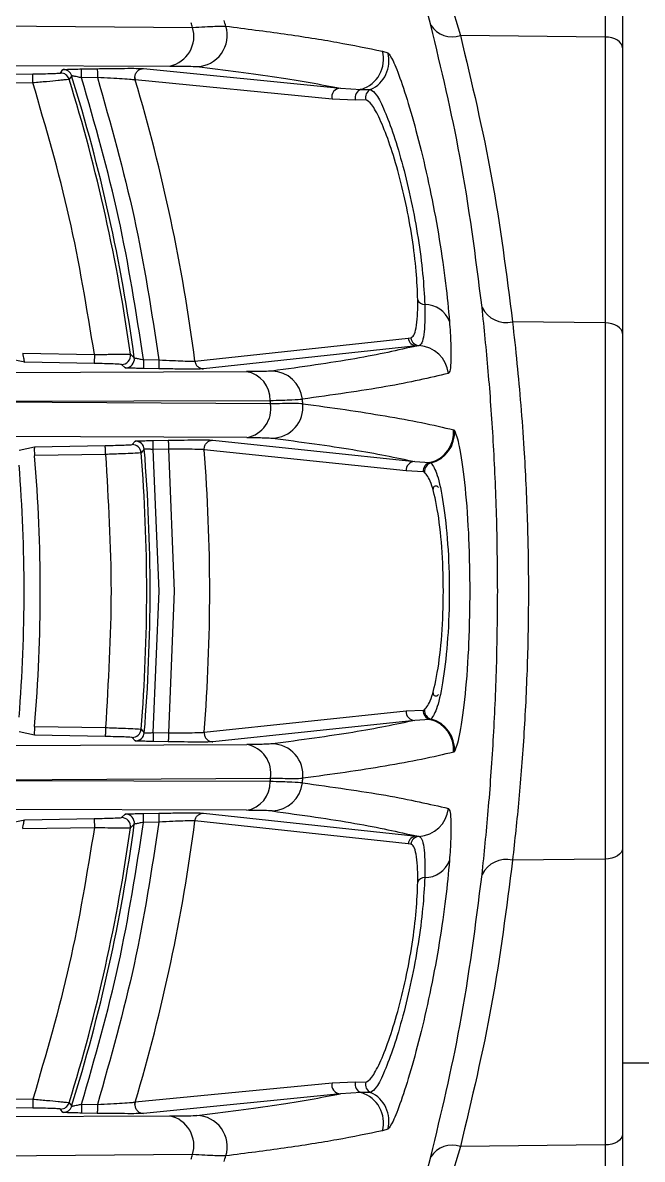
# Model space of a CAD drawing. Extents: x 8 to 113, y 1 to 87.
# Drawn here: x 109.666 to 110.706, y 35.864 to 37.773 of the extents above; entities that cross this region are included whole.
import ezdxf

# ---------------------------------------------------------------- set-up
doc = ezdxf.new("R2010")
doc.units = 0
doc.header["$MEASUREMENT"] = 0
doc.layers.add('OBJECT', color=7, linetype='CONTINUOUS')

msp = doc.modelspace()

# ---------------------------------------------------------------- linework, layer by layer
at = {"layer": 'OBJECT'}
for p, q in [((110.6727, 44.9982), (110.6727, 36.0256)), ((110.6432, 37.8687), (110.6432, 37.7485)), ((110.3508, 37.7684), (110.3337, 37.8343)), ((110.383, 37.8082), (110.4004, 37.7511)), ((109.299, 37.7696), (109.9507, 37.7647)), ((110.6432, 37.7485), (110.4004, 37.7511)), ((110.6432, 37.7485), (110.6432, 37.2685)), ((110.2694, 37.7248), (110.2786, 37.722)), ((109.2622, 37.7016), (109.9127, 37.6998)), ((109.5549, 37.6843), (109.6823, 37.6865)), ((109.7289, 37.6881), (109.7331, 37.6939)), ((109.7477, 37.6834), (109.7435, 37.6776)), ((109.7642, 37.695), (109.7907, 37.6954)), ((109.791, 37.6804), (109.7644, 37.68)), ((109.8538, 37.6806), (109.8544, 37.6764)), ((109.8544, 37.6764), (109.8538, 37.6806)), ((109.8684, 37.6956), (110.1991, 37.6628)), ((109.6826, 37.6715), (109.5585, 37.6694)), ((110.1849, 37.6441), (109.8544, 37.6764)), ((110.1991, 37.6628), (110.234, 37.6607)), ((110.234, 37.6607), (110.2496, 37.6604)), ((110.2239, 37.6427), (110.1849, 37.6441)), ((110.2413, 37.6431), (110.2239, 37.6427)), ((110.6432, 37.2685), (110.4879, 37.2702)), ((110.6432, 37.2685), (110.6432, 36.3679)), ((109.9546, 37.2043), (110.3126, 37.243)), ((110.3126, 37.243), (110.3171, 37.2434)), ((110.3271, 37.2299), (109.9691, 37.1912)), ((110.331, 37.2303), (110.3271, 37.2299)), ((109.669, 37.2023), (109.6417, 37.208)), ((109.6655, 37.2174), (109.7859, 37.2153)), ((109.7856, 37.2003), (109.669, 37.2023)), ((109.8464, 37.2158), (109.8529, 37.2099)), ((109.8685, 37.2068), (109.8942, 37.2064)), ((109.4262, 37.1841), (110.0414, 37.1866)), ((109.8378, 37.1929), (109.8312, 37.1987)), ((109.894, 37.1914), (109.8682, 37.1918)), ((109.4658, 37.1368), (110.081, 37.1382)), ((110.0816, 37.1326), (109.4659, 37.1361)), ((110.3904, 37.088), (110.3891, 37.0889)), ((110.0419, 37.076), (109.4263, 37.0784)), ((109.8492, 37.0641), (109.8545, 37.0699)), ((109.8845, 37.071), (109.91, 37.0714)), ((109.9847, 37.0716), (110.3237, 37.0356)), ((109.6596, 37.0548), (109.6854, 37.0605)), ((109.6854, 37.0605), (109.8042, 37.0626)), ((109.8045, 37.0476), (109.6854, 37.0455)), ((109.8697, 37.0562), (109.8644, 37.0503)), ((109.9102, 37.0564), (109.8847, 37.056)), ((109.8944, 36.8182), (109.8847, 37.056)), ((109.9102, 37.0564), (109.9199, 36.8182)), ((109.9701, 37.0566), (109.9701, 37.0554)), ((109.9701, 37.0554), (109.9701, 37.0566)), ((110.3091, 37.0198), (109.9701, 37.0554)), ((110.3237, 37.0356), (110.3492, 37.0338)), ((110.3492, 37.0338), (110.3511, 37.0332)), ((110.3379, 37.0183), (110.3091, 37.0198)), ((110.3399, 37.0179), (110.3379, 37.0183)), ((109.8847, 36.5805), (109.8944, 36.8182)), ((109.9199, 36.8182), (109.9102, 36.58)), ((109.9701, 36.581), (110.3091, 36.6167)), ((110.3091, 36.6167), (110.3379, 36.6181)), ((110.3379, 36.6181), (110.3399, 36.6186)), ((109.6854, 36.5909), (109.8045, 36.5889)), ((110.3237, 36.6008), (109.9847, 36.5649)), ((110.3492, 36.6027), (110.3237, 36.6008)), ((110.3511, 36.6032), (110.3492, 36.6027)), ((109.6854, 36.5759), (109.6596, 36.5816)), ((109.8042, 36.5739), (109.6854, 36.5759)), ((109.8545, 36.5665), (109.8492, 36.5723)), ((109.8644, 36.5861), (109.8697, 36.5803)), ((109.8847, 36.5805), (109.9102, 36.58)), ((109.9701, 36.5811), (109.9701, 36.5799)), ((109.9701, 36.5799), (109.9701, 36.581)), ((109.4263, 36.558), (110.0419, 36.5605)), ((109.91, 36.565), (109.8845, 36.5655)), ((110.3891, 36.5475), (110.3904, 36.5485)), ((110.081, 36.4982), (109.4658, 36.4996)), ((109.4659, 36.5004), (110.0816, 36.5039)), ((110.0414, 36.4499), (109.4262, 36.4523)), ((109.8312, 36.4377), (109.8378, 36.4436)), ((109.8682, 36.4446), (109.894, 36.4451)), ((109.9691, 36.4452), (110.3271, 36.4066)), ((109.6417, 36.4284), (109.669, 36.4341)), ((109.6655, 36.4191), (109.7859, 36.4212)), ((109.669, 36.4341), (109.7856, 36.4362)), ((109.8464, 36.4207), (109.8529, 36.4265)), ((109.8942, 36.4301), (109.8685, 36.4296)), ((110.3126, 36.3935), (109.9546, 36.4321)), ((110.3271, 36.4066), (110.331, 36.4061)), ((110.3171, 36.393), (110.3126, 36.3935)), ((110.6432, 36.3679), (110.4879, 36.3663)), ((110.6432, 36.3679), (110.6432, 35.8879)), ((110.6727, 36.0256), (110.8607, 36.0256)), ((110.6727, 36.0256), (110.6727, 35.8062)), ((109.8544, 35.9601), (110.1849, 35.9924)), ((110.1849, 35.9924), (110.2239, 35.9938)), ((110.2239, 35.9938), (110.2413, 35.9933)), ((109.5585, 35.9671), (109.6826, 35.9649)), ((109.8544, 35.9601), (109.8538, 35.9558)), ((109.8538, 35.9558), (109.8544, 35.9601)), ((110.1991, 35.9737), (109.8684, 35.9408)), ((110.234, 35.9758), (110.1991, 35.9737)), ((110.2496, 35.9761), (110.234, 35.9758)), ((109.6823, 35.9499), (109.5549, 35.9521)), ((109.7331, 35.9426), (109.7289, 35.9483)), ((109.7435, 35.9589), (109.7477, 35.9531)), ((109.7907, 35.941), (109.7642, 35.9415)), ((109.7644, 35.9565), (109.791, 35.956)), ((109.2622, 35.9348), (109.9127, 35.9366)), ((110.2786, 35.9145), (110.2694, 35.9116)), ((110.4004, 35.8854), (110.383, 35.8283)), ((110.6432, 35.8879), (110.4004, 35.8854)), ((110.6432, 35.8879), (110.6432, 35.7677)), ((109.9507, 35.8718), (109.299, 35.8669)), ((110.3337, 35.8022), (110.3508, 35.8681))]:
    msp.add_line(p, q, dxfattribs=at)
at = {"layer": 'OBJECT', "flags": 128}
for points in [[(110.6727, 37.7305), (110.6721, 37.734), (110.6705, 37.7373), (110.6677, 37.7404), (110.6641, 37.7432), (110.6596, 37.7454), (110.6545, 37.7471), (110.649, 37.7481), (110.6432, 37.7485)], [(109.6826, 37.6715), (109.6825, 37.6744), (109.6825, 37.6772), (109.6824, 37.6798), (109.6824, 37.6821), (109.6823, 37.6839), (109.6823, 37.6853), (109.6823, 37.6862), (109.6823, 37.6865)], [(109.7644, 37.68), (109.7644, 37.6829), (109.7643, 37.6856), (109.7643, 37.6882), (109.7643, 37.6905), (109.7642, 37.6923), (109.7642, 37.6937), (109.7642, 37.6946), (109.7642, 37.695)], [(109.7907, 37.6954), (109.7907, 37.6951), (109.7907, 37.6942), (109.7907, 37.6928), (109.7908, 37.6909), (109.7908, 37.6887), (109.7909, 37.6861), (109.7909, 37.6833), (109.791, 37.6804)], [(110.6727, 37.2505), (110.6721, 37.254), (110.6705, 37.2574), (110.6677, 37.2604), (110.6641, 37.2632), (110.6596, 37.2654), (110.6545, 37.2671), (110.649, 37.2681), (110.6432, 37.2685)], [(109.7859, 37.2153), (109.7858, 37.2124), (109.7858, 37.2096), (109.7857, 37.207), (109.7857, 37.2048), (109.7856, 37.2029), (109.7856, 37.2015), (109.7856, 37.2006), (109.7856, 37.2003)], [(109.8685, 37.2068), (109.8684, 37.2039), (109.8684, 37.2012), (109.8683, 37.1986), (109.8683, 37.1963), (109.8682, 37.1945), (109.8682, 37.1931), (109.8682, 37.1922), (109.8682, 37.1918)], [(109.8942, 37.2064), (109.8942, 37.2035), (109.8941, 37.2007), (109.8941, 37.1981), (109.894, 37.1959), (109.894, 37.194), (109.894, 37.1926), (109.894, 37.1917), (109.894, 37.1914)], [(109.8847, 37.056), (109.8847, 37.0589), (109.8846, 37.0617), (109.8846, 37.0642), (109.8845, 37.0665), (109.8845, 37.0684), (109.8845, 37.0698), (109.8845, 37.0706), (109.8845, 37.071)], [(109.91, 37.0714), (109.91, 37.0711), (109.91, 37.0702), (109.91, 37.0688), (109.9101, 37.0669), (109.9101, 37.0647), (109.9101, 37.0621), (109.9102, 37.0593), (109.9102, 37.0564)], [(109.8045, 37.0476), (109.8044, 37.0505), (109.8044, 37.0533), (109.8043, 37.0558), (109.8043, 37.0581), (109.8042, 37.06), (109.8042, 37.0614), (109.8042, 37.0623), (109.8042, 37.0626)], [(109.8045, 36.5889), (109.8044, 36.586), (109.8044, 36.5832), (109.8043, 36.5806), (109.8043, 36.5783), (109.8042, 36.5765), (109.8042, 36.5751), (109.8042, 36.5742), (109.8042, 36.5739)], [(109.8847, 36.5805), (109.8847, 36.5776), (109.8846, 36.5748), (109.8846, 36.5722), (109.8845, 36.57), (109.8845, 36.5681), (109.8845, 36.5667), (109.8845, 36.5658), (109.8845, 36.5655)], [(109.9102, 36.58), (109.9102, 36.5771), (109.9101, 36.5743), (109.9101, 36.5718), (109.9101, 36.5695), (109.91, 36.5676), (109.91, 36.5662), (109.91, 36.5654), (109.91, 36.565)], [(109.8685, 36.4296), (109.8684, 36.4325), (109.8684, 36.4353), (109.8683, 36.4379), (109.8683, 36.4401), (109.8682, 36.442), (109.8682, 36.4434), (109.8682, 36.4443), (109.8682, 36.4446)], [(109.894, 36.4451), (109.894, 36.4447), (109.894, 36.4438), (109.894, 36.4424), (109.894, 36.4406), (109.8941, 36.4383), (109.8941, 36.4357), (109.8942, 36.4329), (109.8942, 36.4301)], [(109.7856, 36.4362), (109.7856, 36.4358), (109.7856, 36.435), (109.7856, 36.4336), (109.7857, 36.4317), (109.7857, 36.4294), (109.7858, 36.4269), (109.7858, 36.4241), (109.7859, 36.4212)], [(110.6727, 36.3859), (110.6721, 36.3824), (110.6705, 36.3791), (110.6677, 36.376), (110.6641, 36.3733), (110.6596, 36.3711), (110.6545, 36.3694), (110.649, 36.3683), (110.6432, 36.3679)], [(109.6826, 35.9649), (109.6825, 35.962), (109.6825, 35.9592), (109.6824, 35.9567), (109.6824, 35.9544), (109.6823, 35.9525), (109.6823, 35.9511), (109.6823, 35.9502), (109.6823, 35.9499)], [(109.7644, 35.9565), (109.7644, 35.9536), (109.7643, 35.9508), (109.7643, 35.9482), (109.7643, 35.946), (109.7642, 35.9441), (109.7642, 35.9427), (109.7642, 35.9418), (109.7642, 35.9415)], [(109.791, 35.956), (109.7909, 35.9531), (109.7909, 35.9503), (109.7908, 35.9478), (109.7908, 35.9455), (109.7907, 35.9436), (109.7907, 35.9422), (109.7907, 35.9414), (109.7907, 35.941)], [(110.6727, 35.9059), (110.6721, 35.9024), (110.6705, 35.8991), (110.6677, 35.896), (110.6641, 35.8933), (110.6596, 35.8911), (110.6545, 35.8894), (110.649, 35.8883), (110.6432, 35.8879)]]:
    msp.add_lwpolyline(points, dxfattribs=at)
at = {"layer": 'OBJECT'}
for centre, radius, start, end in [((106.9727, 36.8182), 3.1787, 17.364, 17.5454), ((109.9017, 37.7498), 0.0512, 282.3926, 16.906), ((106.9727, 36.8182), 3.1248, 17.6308, 17.7829), ((109.9564, 37.7513), 0.0525, 271.4585, 17.2007), ((110.3869, 37.792), 0.0431, 213.2466, 288.3213), ((110.2187, 37.711), 0.0526, 286.9459, 15.2622), ((110.2278, 37.7083), 0.0526, 294.4662, 15.1018), ((109.7292, 37.6731), 0.015, 17.2459, 90.9849), ((109.7334, 37.6789), 0.015, 17.3288, 90.9869), ((106.9727, 36.8182), 2.901, 7.876, 17.2309), ((106.9727, 36.8182), 2.9067, 7.7442, 17.3155), ((106.9727, 36.8182), 3.0068, 7.3777, 16.5831), ((106.9727, 36.8182), 3.0068, 7.3777, 16.5831), ((109.8549, 37.6749), 0.00156, 105.815, 107.2547), ((110.1995, 37.6478), 0.015, 91.564, 194.2876), ((110.2385, 37.6464), 0.015, 107.3187, 194.1902), ((110.2559, 37.6468), 0.015, 114.9097, 194.0521), ((110.341, 37.3126), 0.0134, 204.0691, 267.8153), ((110.3414, 37.2559), 0.0433, 20.2316, 91.156), ((110.4778, 37.3147), 0.0457, 206.2361, 282.7695), ((110.3274, 37.2448), 0.0149, 186.9997, 268.6159), ((110.3319, 37.2452), 0.0149, 186.9843, 266.5632), ((110.3281, 37.1779), 0.0525, 6.1133, 86.8308), ((109.8315, 37.2137), 0.015, 269.0261, 7.8494), ((109.838, 37.2079), 0.015, 269.0244, 7.7188), ((110.0339, 37.14), 0.0471, 357.8401, 80.9467), ((110.0829, 37.1352), 0.0524, 5.6743, 88.6973), ((110.033, 37.1244), 0.0492, 280.3883, 9.5391), ((106.9727, 36.8182), 3.1248, 5.7738, 5.8783), ((110.0836, 37.1274), 0.0525, 271.3645, 5.6754), ((106.9727, 36.8182), 3.1787, 5.6762, 5.8165), ((110.3367, 37.0848), 0.0525, 283.7623, 4.4774), ((110.3379, 37.0842), 0.0527, 284.5221, 4.0616), ((109.8547, 37.0549), 0.015, 4.7136, 90.9819), ((109.8495, 37.0491), 0.015, 4.6087, 90.9816), ((106.9727, 36.8182), 2.901, 355.4106, 4.5894), ((106.9727, 36.8182), 2.9067, 355.3046, 4.6954), ((106.9727, 36.8182), 3.0068, 355.4759, 4.5241), ((109.97, 37.0573), 0.0019, 274.1382, 275.3178), ((106.9727, 36.8182), 3.0068, 355.4759, 4.5241), ((106.9727, 36.8182), 2.6951, 355.497, 4.503), ((106.9727, 36.8182), 2.7223, 355.2106, 4.7894), ((110.3241, 37.0207), 0.015, 91.4548, 183.526), ((110.3529, 37.0193), 0.015, 104.0851, 183.5487), ((110.355, 37.0186), 0.0151, 105.1707, 182.8192), ((110.3594, 36.9894), 0.005, 32.5681, 180), ((110.3594, 36.6471), 0.005, 180, 327.4319), ((110.3241, 36.6158), 0.015, 176.474, 268.5452), ((110.3529, 36.6172), 0.015, 176.4513, 255.9149), ((110.355, 36.6178), 0.0151, 177.1808, 254.8293), ((110.3367, 36.5516), 0.0525, 355.5221, 76.2382), ((110.3379, 36.5522), 0.0527, 355.9384, 75.4779), ((109.8495, 36.5873), 0.015, 269.0184, 355.3913), ((109.8547, 36.5815), 0.015, 269.0181, 355.2864), ((109.97, 36.5792), 0.0019, 84.6822, 85.8618), ((110.033, 36.512), 0.0492, 350.4609, 79.6117), ((110.0836, 36.509), 0.0525, 354.3248, 88.6355), ((110.0339, 36.4964), 0.0471, 279.0525, 2.1603), ((106.9727, 36.8182), 3.1248, 354.1217, 354.2262), ((110.0829, 36.5013), 0.0524, 271.303, 354.3254), ((106.9727, 36.8182), 3.1787, 354.1835, 354.3238), ((109.8315, 36.4227), 0.015, 352.1502, 90.9742), ((109.838, 36.4286), 0.015, 352.2812, 90.9756), ((110.3281, 36.4586), 0.0525, 273.1692, 353.8867), ((106.9727, 36.8182), 2.901, 342.7691, 352.124), ((106.9727, 36.8182), 2.9067, 342.6845, 352.2558), ((106.9727, 36.8182), 3.0068, 343.4169, 352.6223), ((106.9727, 36.8182), 3.0068, 343.4169, 352.6223), ((110.3274, 36.3917), 0.0149, 91.3828, 173.0016), ((110.3319, 36.3912), 0.0149, 93.4368, 173.0157), ((110.3414, 36.3805), 0.0433, 268.844, 339.7684), ((110.4778, 36.3218), 0.0457, 77.2302, 153.7642), ((110.341, 36.3239), 0.0134, 92.1835, 155.932), ((110.1995, 35.9887), 0.015, 165.712, 268.4381), ((110.2385, 35.9901), 0.015, 165.8125, 252.6778), ((110.2559, 35.9897), 0.015, 165.948, 245.0902), ((109.8543, 35.9597), 0.000362, 70.365, 76.5653), ((110.2187, 35.9255), 0.0526, 344.7375, 73.0548), ((110.2278, 35.9282), 0.0526, 344.8986, 65.5337), ((109.7292, 35.9633), 0.015, 269.016, 342.7532), ((109.7334, 35.9576), 0.015, 269.014, 342.6703), ((109.9017, 35.8867), 0.0512, 343.0942, 77.6072), ((109.9564, 35.8851), 0.0525, 342.7994, 88.5416), ((110.3869, 35.8445), 0.0431, 71.6796, 146.753), ((106.9727, 36.8182), 3.1248, 342.2171, 342.3692), ((106.9727, 36.8182), 3.1787, 342.4546, 342.636)]:
    msp.add_arc(centre, radius, start, end, dxfattribs=at)
for points, knots in [([(109.9507, 37.7647), (109.9648, 37.7654), (109.9925, 37.7669), (110.0019, 37.7669), (110.0066, 37.7669)], [0, 0, 0, 0, 0.509049, 1, 1, 1, 1]), ([(110.0066, 37.7669), (110.0402, 37.7625), (110.1093, 37.7536), (110.1977, 37.7396), (110.2451, 37.7298), (110.2694, 37.7248)], [0, 0, 0, 0, 0.315, 0.648332, 1, 1, 1, 1]), ([(110.4368, 37.2945), (110.426, 37.3793), (110.4058, 37.5382), (110.3683, 37.6952), (110.3508, 37.7684)], [0, 0, 0, 0, 0.533731, 1, 1, 1, 1]), ([(110.4004, 37.7511), (110.4194, 37.6716), (110.4573, 37.5122), (110.4777, 37.351), (110.4879, 37.2702)], [0, 0, 0, 0, 0.498789, 1, 1, 1, 1]), ([(110.2786, 37.722), (110.2812, 37.719), (110.2862, 37.713), (110.3004, 37.6768), (110.317, 37.6248), (110.3346, 37.5591), (110.3514, 37.485), (110.3655, 37.408), (110.3764, 37.3328), (110.3801, 37.2915), (110.382, 37.2709)], [0, 0, 0, 0, 0.125399, 0.250033, 0.374937, 0.500007, 0.625107, 0.75017, 0.875155, 1, 1, 1, 1]), ([(109.9127, 37.6998), (109.9239, 37.6997), (109.9462, 37.6996), (109.9539, 37.6991), (109.9577, 37.6988)], [0, 0, 0, 0, 0.501563, 1, 1, 1, 1]), ([(109.9577, 37.6988), (110.0049, 37.693), (110.0995, 37.6812), (110.1658, 37.6689), (110.1991, 37.6628)], [0, 0, 0, 0, 0.498752, 1, 1, 1, 1]), ([(109.6823, 37.6865), (109.6882, 37.6867), (109.7001, 37.6869), (109.7155, 37.6873), (109.7244, 37.6877), (109.7283, 37.688), (109.7287, 37.6881), (109.7289, 37.6881)], [0, 0, 0, 0, 0.249796, 0.499322, 0.748639, 0.874246, 1, 1, 1, 1]), ([(109.7435, 37.6776), (109.7426, 37.6774), (109.7411, 37.6771), (109.7333, 37.6763), (109.723, 37.6752), (109.706, 37.6736), (109.6904, 37.6722), (109.6826, 37.6715)], [0, 0, 0, 0, 0.243736, 0.370645, 0.50077, 0.750266, 1, 1, 1, 1]), ([(109.7331, 37.6939), (109.7332, 37.6939), (109.7335, 37.694), (109.7361, 37.6942), (109.742, 37.6944), (109.7523, 37.6947), (109.7602, 37.6949), (109.7642, 37.695)], [0, 0, 0, 0, 0.12539, 0.250871, 0.500279, 0.749234, 1, 1, 1, 1]), ([(109.7644, 37.68), (109.7621, 37.6805), (109.758, 37.6814), (109.7534, 37.6824), (109.7507, 37.6829), (109.749, 37.6832), (109.7479, 37.6834), (109.7478, 37.6834), (109.7477, 37.6834)], [0, 0, 0, 0, 0.289508, 0.499704, 0.634355, 0.761754, 0.883155, 1, 1, 1, 1]), ([(109.8685, 37.2068), (109.856, 37.2868), (109.8312, 37.4466), (109.7867, 37.6022), (109.7644, 37.68)], [0, 0, 0, 0, 0.5, 1, 1, 1, 1]), ([(109.7907, 37.6954), (109.8, 37.6956), (109.8186, 37.6959), (109.843, 37.696), (109.8617, 37.696), (109.8662, 37.6957), (109.8684, 37.6956)], [0, 0, 0, 0, 0.250139, 0.500157, 0.750082, 1, 1, 1, 1]), ([(109.8544, 37.6764), (109.8527, 37.6766), (109.849, 37.6771), (109.8337, 37.6781), (109.8135, 37.6793), (109.7985, 37.68), (109.791, 37.6804)], [0, 0, 0, 0, 0.239397, 0.499824, 0.74984, 1, 1, 1, 1]), ([(109.791, 37.6804), (109.8131, 37.6025), (109.8573, 37.4466), (109.8819, 37.2865), (109.8942, 37.2064)], [0, 0, 0, 0, 0.5000003, 1, 1, 1, 1]), ([(109.8538, 37.6806), (109.854, 37.6826), (109.8543, 37.6856), (109.8563, 37.6891), (109.8589, 37.6922), (109.8629, 37.6949), (109.8667, 37.6954), (109.8684, 37.6956)], [0, 0, 0, 0, 0.251212, 0.383347, 0.515965, 0.770808, 1, 1, 1, 1]), ([(109.7859, 37.2153), (109.7733, 37.2924), (109.7483, 37.4466), (109.7045, 37.5966), (109.6826, 37.6715)], [0, 0, 0, 0, 0.5, 1, 1, 1, 1]), ([(110.2496, 37.6604), (110.2527, 37.6584), (110.2589, 37.6545), (110.2729, 37.6264), (110.2884, 37.5853), (110.3041, 37.5328), (110.3184, 37.473), (110.3299, 37.4105), (110.3379, 37.3493), (110.3397, 37.3159), (110.3405, 37.2992)], [0, 0, 0, 0, 0.125945, 0.251061, 0.375911, 0.500546, 0.625123, 0.749825, 0.874778, 1, 1, 1, 1]), ([(110.3288, 37.3071), (110.3282, 37.3227), (110.3271, 37.3537), (110.3199, 37.411), (110.3092, 37.4695), (110.2955, 37.5255), (110.2802, 37.5744), (110.265, 37.6125), (110.251, 37.6382), (110.2446, 37.6415), (110.2413, 37.6431)], [0, 0, 0, 0, 0.1248514, 0.2496703, 0.374509, 0.4994319, 0.6244738, 0.749587, 0.8746189, 1, 1, 1, 1]), ([(110.3171, 37.2434), (110.3188, 37.2443), (110.3224, 37.2462), (110.3262, 37.2593), (110.3287, 37.279), (110.3288, 37.2977), (110.3288, 37.3071)], [0, 0, 0, 0, 0.249686, 0.500038, 0.748854, 1, 1, 1, 1]), ([(110.3405, 37.2992), (110.3407, 37.2891), (110.341, 37.2689), (110.3391, 37.2476), (110.3359, 37.2334), (110.3326, 37.2313), (110.331, 37.2303)], [0, 0, 0, 0, 0.2510338, 0.4998421, 0.7502371, 1, 1, 1, 1]), ([(110.463, 36.8182), (110.4627, 36.8609), (110.4619, 36.9463), (110.4561, 37.0707), (110.4476, 37.1892), (110.4404, 37.2594), (110.4368, 37.2945)], [0, 0, 0, 0, 0.249549, 0.499968, 0.749833, 1, 1, 1, 1]), ([(110.382, 37.2709), (110.3829, 37.2581), (110.3845, 37.2327), (110.3847, 37.2057), (110.3834, 37.1876), (110.3813, 37.1848), (110.3803, 37.1835)], [0, 0, 0, 0, 0.251427, 0.50031, 0.75055, 1, 1, 1, 1]), ([(110.4879, 37.2702), (110.4905, 37.2471), (110.4954, 37.2026), (110.5019, 37.1307), (110.5083, 37.0436), (110.5132, 36.9391), (110.5152, 36.8187), (110.5133, 36.6982), (110.5077, 36.5801), (110.4989, 36.4667), (110.4916, 36.3997), (110.4879, 36.3663)], [0, 0, 0, 0, 0.0871593, 0.1683777, 0.2498715, 0.3771973, 0.4995656, 0.6219989, 0.7493523, 0.8747814, 1, 1, 1, 1]), ([(110.6727, 37.2505), (110.6727, 37.22), (110.6727, 37.1579), (110.6727, 37.0518), (110.6727, 36.9375), (110.6727, 36.8182), (110.6727, 36.6989), (110.6727, 36.5846), (110.6727, 36.4786), (110.6727, 36.4164), (110.6727, 36.3859)], [0, 0, 0, 0, 0.119315, 0.243373, 0.370808, 0.5, 0.629192, 0.756627, 0.880685, 1, 1, 1, 1]), ([(110.3271, 37.2299), (110.2955, 37.2226), (110.2323, 37.2082), (110.1335, 37.1944), (110.0841, 37.1876)], [0, 0, 0, 0, 0.499931, 1, 1, 1, 1]), ([(109.6655, 37.2174), (109.6658, 37.2156), (109.6663, 37.2122), (109.6672, 37.2077), (109.6681, 37.2042), (109.6687, 37.2026), (109.6689, 37.2024), (109.669, 37.2023)], [0, 0, 0, 0, 0.220974, 0.44192, 0.663505, 0.883737, 1, 1, 1, 1]), ([(109.8312, 37.1987), (109.8304, 37.1988), (109.8288, 37.199), (109.8182, 37.1995), (109.8032, 37.1999), (109.7915, 37.2002), (109.7856, 37.2003)], [0, 0, 0, 0, 0.2499379, 0.4997093, 0.7494116, 1, 1, 1, 1]), ([(109.7859, 37.2153), (109.7909, 37.2154), (109.7987, 37.2155), (109.8135, 37.2158), (109.8261, 37.2159), (109.8363, 37.216), (109.844, 37.216), (109.8454, 37.2158), (109.8464, 37.2158)], [0, 0, 0, 0, 0.160614, 0.251042, 0.500138, 0.632039, 0.759464, 1, 1, 1, 1]), ([(109.8529, 37.2099), (109.8532, 37.2098), (109.8536, 37.2096), (109.8556, 37.2092), (109.8579, 37.2087), (109.8609, 37.2081), (109.8646, 37.2075), (109.8671, 37.2071), (109.8685, 37.2068)], [0, 0, 0, 0, 0.237397, 0.365483, 0.49985, 0.685089, 0.826417, 1, 1, 1, 1]), ([(109.8942, 37.2064), (109.9023, 37.206), (109.9169, 37.2053), (109.9358, 37.2045), (109.9497, 37.2041), (109.953, 37.2043), (109.9546, 37.2043)], [0, 0, 0, 0, 0.275543, 0.500053, 0.755367, 1, 1, 1, 1]), ([(109.9546, 37.2043), (109.955, 37.2026), (109.9558, 37.1992), (109.9592, 37.1948), (109.9639, 37.1919), (109.9674, 37.1914), (109.9691, 37.1912)], [0, 0, 0, 0, 0.241912, 0.499998, 0.758083, 1, 1, 1, 1]), ([(109.8682, 37.1918), (109.8643, 37.1919), (109.8565, 37.1921), (109.8465, 37.1924), (109.8394, 37.1927), (109.8383, 37.1928), (109.8378, 37.1929)], [0, 0, 0, 0, 0.250074, 0.499948, 0.749383, 1, 1, 1, 1]), ([(109.9691, 37.1912), (109.967, 37.1911), (109.9629, 37.1909), (109.9451, 37.1908), (109.9214, 37.191), (109.9031, 37.1913), (109.894, 37.1914)], [0, 0, 0, 0, 0.249736, 0.499486, 0.74926, 1, 1, 1, 1]), ([(110.0841, 37.1876), (110.0806, 37.1873), (110.0735, 37.1868), (110.052, 37.1866), (110.0414, 37.1866)], [0, 0, 0, 0, 0.50155, 1, 1, 1, 1]), ([(110.3803, 37.1835), (110.3483, 37.176), (110.2847, 37.1613), (110.1847, 37.1473), (110.135, 37.1404)], [0, 0, 0, 0, 0.50338, 1, 1, 1, 1]), ([(110.081, 37.1382), (110.0946, 37.1386), (110.1217, 37.1393), (110.1306, 37.14), (110.135, 37.1404)], [0, 0, 0, 0, 0.503406, 1, 1, 1, 1]), ([(110.1358, 37.1326), (110.1315, 37.1328), (110.1225, 37.1331), (110.0954, 37.1328), (110.0816, 37.1326)], [0, 0, 0, 0, 0.488529, 1, 1, 1, 1]), ([(110.1358, 37.1326), (110.1601, 37.1294), (110.21, 37.1226), (110.2763, 37.1121), (110.3382, 37.1008), (110.3719, 37.093), (110.3891, 37.0889)], [0, 0, 0, 0, 0.22962, 0.472827, 0.72962, 1, 1, 1, 1]), ([(110.3904, 37.088), (110.3931, 37.0813), (110.3983, 37.0681), (110.4075, 37.0042), (110.4147, 36.9182), (110.4157, 36.8515), (110.4162, 36.8182)], [0, 0, 0, 0, 0.250566, 0.500351, 0.750175, 1, 1, 1, 1]), ([(109.8545, 37.0699), (109.855, 37.07), (109.856, 37.0702), (109.8629, 37.0705), (109.8728, 37.0707), (109.8806, 37.0709), (109.8845, 37.071)], [0, 0, 0, 0, 0.250031, 0.499862, 0.749221, 1, 1, 1, 1]), ([(109.91, 37.0714), (109.9191, 37.0716), (109.9373, 37.0718), (109.9609, 37.072), (109.9785, 37.0719), (109.9826, 37.0717), (109.9847, 37.0716)], [0, 0, 0, 0, 0.250088, 0.50011, 0.750076, 1, 1, 1, 1]), ([(109.9701, 37.0566), (109.9703, 37.0585), (109.9706, 37.0614), (109.9724, 37.0648), (109.9743, 37.0672), (109.9767, 37.0691), (109.98, 37.071), (109.9829, 37.0713), (109.9847, 37.0716)], [0, 0, 0, 0, 0.242736, 0.372413, 0.504175, 0.635328, 0.76326, 1, 1, 1, 1]), ([(110.0419, 37.076), (110.0527, 37.0759), (110.0741, 37.0757), (110.0813, 37.0752), (110.0849, 37.075)], [0, 0, 0, 0, 0.501586, 1, 1, 1, 1]), ([(110.0849, 37.075), (110.1324, 37.0686), (110.2277, 37.0558), (110.2917, 37.0424), (110.3237, 37.0356)], [0, 0, 0, 0, 0.499771, 1, 1, 1, 1]), ([(109.6854, 37.0605), (109.6853, 37.0603), (109.6851, 37.0599), (109.6849, 37.0573), (109.6849, 37.0534), (109.6851, 37.0493), (109.6854, 37.0466), (109.6854, 37.0455)], [0, 0, 0, 0, 0.216895, 0.433829, 0.649927, 0.865548, 1, 1, 1, 1]), ([(109.8042, 37.0626), (109.81, 37.0627), (109.8217, 37.0629), (109.8365, 37.0634), (109.8469, 37.0638), (109.8484, 37.064), (109.8492, 37.0641)], [0, 0, 0, 0, 0.2499959, 0.4997866, 0.7494643, 1, 1, 1, 1]), ([(109.8644, 37.0503), (109.8634, 37.0502), (109.8614, 37.0499), (109.8479, 37.0492), (109.832, 37.0486), (109.8172, 37.048), (109.8088, 37.0477), (109.8045, 37.0476)], [0, 0, 0, 0, 0.247954, 0.49951, 0.729887, 0.860093, 1, 1, 1, 1]), ([(109.8847, 37.056), (109.8836, 37.056), (109.8815, 37.0561), (109.8778, 37.0562), (109.8738, 37.0563), (109.8704, 37.0563), (109.8699, 37.0562), (109.8697, 37.0562)], [0, 0, 0, 0, 0.142663, 0.273849, 0.500994, 0.753137, 1, 1, 1, 1]), ([(109.9701, 37.0554), (109.9686, 37.0555), (109.9654, 37.0558), (109.9513, 37.0562), (109.9321, 37.0564), (109.9175, 37.0564), (109.9102, 37.0564)], [0, 0, 0, 0, 0.2373226, 0.5000715, 0.7500051, 1, 1, 1, 1]), ([(110.3511, 37.0332), (110.3546, 37.0283), (110.3616, 37.0184), (110.3721, 36.968), (110.3798, 36.899), (110.3826, 36.8182), (110.3798, 36.7373), (110.3721, 36.6684), (110.3616, 36.618), (110.3546, 36.6082), (110.3511, 36.6032)], [0, 0, 0, 0, 0.125649, 0.250726, 0.375502, 0.500091, 0.624668, 0.749422, 0.874515, 1, 1, 1, 1]), ([(110.3719, 36.8182), (110.3714, 36.8434), (110.3703, 36.8938), (110.3621, 36.958), (110.3512, 37.0046), (110.3437, 37.0134), (110.3399, 37.0179)], [0, 0, 0, 0, 0.249291, 0.498953, 0.749084, 1, 1, 1, 1]), ([(110.3399, 36.6186), (110.3437, 36.623), (110.3512, 36.6319), (110.3621, 36.6784), (110.3703, 36.7426), (110.3714, 36.793), (110.3719, 36.8182)], [0, 0, 0, 0, 0.250681, 0.500935, 0.750645, 1, 1, 1, 1]), ([(110.4162, 36.8182), (110.4157, 36.7849), (110.4147, 36.7182), (110.4075, 36.6322), (110.3983, 36.5683), (110.3931, 36.5551), (110.3904, 36.5485)], [0, 0, 0, 0, 0.24993, 0.499886, 0.749919, 1, 1, 1, 1]), ([(110.4368, 36.3419), (110.4404, 36.3771), (110.4476, 36.4474), (110.4561, 36.5658), (110.4619, 36.6902), (110.4626, 36.7755), (110.463, 36.8182)], [0, 0, 0, 0, 0.250229, 0.500882, 0.749824, 1, 1, 1, 1]), ([(109.6854, 36.5909), (109.6853, 36.5893), (109.6851, 36.5859), (109.6849, 36.5814), (109.6849, 36.578), (109.6851, 36.5762), (109.6854, 36.576), (109.6854, 36.5759)], [0, 0, 0, 0, 0.216298, 0.432613, 0.648378, 0.864059, 1, 1, 1, 1]), ([(110.3237, 36.6008), (110.2917, 36.5941), (110.2277, 36.5807), (110.1324, 36.5679), (110.0849, 36.5615)], [0, 0, 0, 0, 0.500229, 1, 1, 1, 1]), ([(109.8492, 36.5723), (109.8485, 36.5724), (109.8469, 36.5726), (109.8365, 36.5731), (109.8217, 36.5735), (109.81, 36.5737), (109.8042, 36.5739)], [0, 0, 0, 0, 0.249982, 0.499767, 0.74945, 1, 1, 1, 1]), ([(109.8045, 36.5889), (109.8088, 36.5887), (109.8172, 36.5884), (109.832, 36.5879), (109.8479, 36.5872), (109.8614, 36.5865), (109.8634, 36.5862), (109.8644, 36.5861)], [0, 0, 0, 0, 0.140047, 0.270377, 0.50094, 0.75227, 1, 1, 1, 1]), ([(109.8697, 36.5803), (109.8699, 36.5802), (109.8704, 36.5801), (109.8738, 36.5801), (109.8778, 36.5802), (109.8815, 36.5803), (109.8836, 36.5804), (109.8847, 36.5805)], [0, 0, 0, 0, 0.247052, 0.499455, 0.726368, 0.857452, 1, 1, 1, 1]), ([(109.9102, 36.58), (109.9175, 36.58), (109.9321, 36.58), (109.9513, 36.5803), (109.9654, 36.5806), (109.9686, 36.5809), (109.9701, 36.5811)], [0, 0, 0, 0, 0.2504931, 0.5000217, 0.7627112, 1, 1, 1, 1]), ([(109.9701, 36.5799), (109.9703, 36.578), (109.9706, 36.5751), (109.9725, 36.5716), (109.9743, 36.5692), (109.9767, 36.5673), (109.9801, 36.5655), (109.9829, 36.5651), (109.9847, 36.5649)], [0, 0, 0, 0, 0.24273, 0.372399, 0.504166, 0.63532, 0.763244, 1, 1, 1, 1]), ([(109.8845, 36.5655), (109.8806, 36.5656), (109.8728, 36.5657), (109.8629, 36.566), (109.856, 36.5663), (109.855, 36.5664), (109.8545, 36.5665)], [0, 0, 0, 0, 0.250044, 0.499888, 0.749256, 1, 1, 1, 1]), ([(109.9847, 36.5649), (109.9826, 36.5648), (109.9785, 36.5645), (109.9609, 36.5645), (109.9373, 36.5646), (109.9191, 36.5649), (109.91, 36.565)], [0, 0, 0, 0, 0.249768, 0.499524, 0.749281, 1, 1, 1, 1]), ([(110.0849, 36.5615), (110.0813, 36.5612), (110.0741, 36.5607), (110.0526, 36.5605), (110.0419, 36.5605)], [0, 0, 0, 0, 0.50157, 1, 1, 1, 1]), ([(110.3891, 36.5475), (110.3719, 36.5435), (110.3382, 36.5356), (110.2763, 36.5243), (110.21, 36.5138), (110.1601, 36.5071), (110.1358, 36.5038)], [0, 0, 0, 0, 0.27038, 0.527173, 0.77038, 1, 1, 1, 1]), ([(110.135, 36.4961), (110.1306, 36.4964), (110.1217, 36.4971), (110.0946, 36.4978), (110.081, 36.4982)], [0, 0, 0, 0, 0.496594, 1, 1, 1, 1]), ([(110.0816, 36.5039), (110.0954, 36.5037), (110.1225, 36.5033), (110.1315, 36.5037), (110.1358, 36.5038)], [0, 0, 0, 0, 0.511471, 1, 1, 1, 1]), ([(110.135, 36.4961), (110.1847, 36.4891), (110.2847, 36.4752), (110.3483, 36.4604), (110.3803, 36.453)], [0, 0, 0, 0, 0.49662, 1, 1, 1, 1]), ([(109.7856, 36.4362), (109.7915, 36.4363), (109.8032, 36.4365), (109.8182, 36.437), (109.8288, 36.4374), (109.8304, 36.4376), (109.8312, 36.4377)], [0, 0, 0, 0, 0.2500745, 0.4999559, 0.7493881, 1, 1, 1, 1]), ([(109.8378, 36.4436), (109.8383, 36.4436), (109.8394, 36.4438), (109.8465, 36.4441), (109.8564, 36.4444), (109.8643, 36.4445), (109.8682, 36.4446)], [0, 0, 0, 0, 0.249985, 0.4998, 0.749159, 1, 1, 1, 1]), ([(109.894, 36.4451), (109.9031, 36.4452), (109.9213, 36.4455), (109.9451, 36.4456), (109.9629, 36.4456), (109.967, 36.4453), (109.9691, 36.4452)], [0, 0, 0, 0, 0.250112, 0.500126, 0.75008, 1, 1, 1, 1]), ([(109.9546, 36.4321), (109.955, 36.4338), (109.9558, 36.4373), (109.9592, 36.4416), (109.9638, 36.4446), (109.9674, 36.445), (109.9691, 36.4452)], [0, 0, 0, 0, 0.241915, 0.500004, 0.758081, 1, 1, 1, 1]), ([(110.0841, 36.4489), (110.0806, 36.4491), (110.0735, 36.4497), (110.0521, 36.4498), (110.0414, 36.4499)], [0, 0, 0, 0, 0.498431, 1, 1, 1, 1]), ([(110.0841, 36.4489), (110.1335, 36.442), (110.2323, 36.4282), (110.2955, 36.4138), (110.3271, 36.4066)], [0, 0, 0, 0, 0.500069, 1, 1, 1, 1]), ([(110.3803, 36.453), (110.3813, 36.4516), (110.3834, 36.4489), (110.3847, 36.4306), (110.3845, 36.4036), (110.3829, 36.3782), (110.382, 36.3655)], [0, 0, 0, 0, 0.250785, 0.500021, 0.750018, 1, 1, 1, 1]), ([(109.6655, 36.4191), (109.6658, 36.4208), (109.6663, 36.4242), (109.6672, 36.4288), (109.6681, 36.4322), (109.6687, 36.4339), (109.6689, 36.4341), (109.669, 36.4341)], [0, 0, 0, 0, 0.220986, 0.441921, 0.663505, 0.883737, 1, 1, 1, 1]), ([(109.7859, 36.4212), (109.7733, 36.3441), (109.7483, 36.1898), (109.7045, 36.0399), (109.6826, 35.9649)], [0, 0, 0, 0, 0.499999, 1, 1, 1, 1]), ([(109.7644, 35.9565), (109.7867, 36.0343), (109.8312, 36.1898), (109.856, 36.3497), (109.8685, 36.4296)], [0, 0, 0, 0, 0.5, 1, 1, 1, 1]), ([(109.7859, 36.4212), (109.7936, 36.421), (109.8092, 36.4207), (109.8261, 36.4205), (109.8363, 36.4205), (109.844, 36.4205), (109.8454, 36.4206), (109.8464, 36.4207)], [0, 0, 0, 0, 0.24968, 0.499166, 0.631329, 0.759005, 1, 1, 1, 1]), ([(109.8942, 36.4301), (109.8819, 36.35), (109.8573, 36.1898), (109.8131, 36.034), (109.791, 35.956)], [0, 0, 0, 0, 0.5, 1, 1, 1, 1]), ([(109.8685, 36.4296), (109.8671, 36.4294), (109.8646, 36.429), (109.8609, 36.4283), (109.8579, 36.4277), (109.8556, 36.4273), (109.8536, 36.4268), (109.8532, 36.4266), (109.8529, 36.4265)], [0, 0, 0, 0, 0.173687, 0.315121, 0.500605, 0.634817, 0.762772, 1, 1, 1, 1]), ([(109.9546, 36.4321), (109.953, 36.4322), (109.9497, 36.4323), (109.9358, 36.432), (109.9169, 36.4312), (109.9023, 36.4305), (109.8942, 36.4301)], [0, 0, 0, 0, 0.244677, 0.500062, 0.724507, 1, 1, 1, 1]), ([(110.331, 36.4061), (110.3326, 36.4051), (110.3359, 36.403), (110.3391, 36.3887), (110.341, 36.3675), (110.3407, 36.3473), (110.3405, 36.3372)], [0, 0, 0, 0, 0.251653, 0.500766, 0.75093, 1, 1, 1, 1]), ([(110.3288, 36.3293), (110.3288, 36.3387), (110.3287, 36.3574), (110.3262, 36.3771), (110.3224, 36.3902), (110.3189, 36.3921), (110.3171, 36.393)], [0, 0, 0, 0, 0.249435, 0.499656, 0.748628, 1, 1, 1, 1]), ([(110.382, 36.3655), (110.3801, 36.3449), (110.3764, 36.3036), (110.3655, 36.2284), (110.3514, 36.1515), (110.3346, 36.0773), (110.317, 36.0117), (110.3004, 35.9597), (110.2862, 35.9234), (110.2812, 35.9175), (110.2786, 35.9145)], [0, 0, 0, 0, 0.124845, 0.24983, 0.374893, 0.499993, 0.625062, 0.749967, 0.874601, 1, 1, 1, 1]), ([(110.4879, 36.3663), (110.4777, 36.2855), (110.4573, 36.1242), (110.4194, 35.9649), (110.4004, 35.8854)], [0, 0, 0, 0, 0.501212, 1, 1, 1, 1]), ([(110.3508, 35.8681), (110.3683, 35.9413), (110.4058, 36.0983), (110.426, 36.2572), (110.4368, 36.3419)], [0, 0, 0, 0, 0.4662685, 1, 1, 1, 1]), ([(110.2413, 35.9933), (110.2446, 35.995), (110.251, 35.9982), (110.2649, 36.0239), (110.2801, 36.0618), (110.2954, 36.1108), (110.3091, 36.1667), (110.3199, 36.2253), (110.3271, 36.2826), (110.3282, 36.3137), (110.3288, 36.3293)], [0, 0, 0, 0, 0.124906, 0.249953, 0.375022, 0.500104, 0.625116, 0.749959, 0.874676, 1, 1, 1, 1]), ([(110.3405, 36.3372), (110.3397, 36.3205), (110.3379, 36.2871), (110.3299, 36.2258), (110.3184, 36.1634), (110.3041, 36.1037), (110.2884, 36.0512), (110.2729, 36.0101), (110.2588, 35.9819), (110.2527, 35.978), (110.2496, 35.9761)], [0, 0, 0, 0, 0.1256654, 0.2503632, 0.3748706, 0.4993744, 0.6239874, 0.748872, 0.8742199, 1, 1, 1, 1]), ([(109.6826, 35.9649), (109.6904, 35.9642), (109.706, 35.9628), (109.723, 35.9612), (109.7333, 35.9602), (109.7411, 35.9593), (109.7426, 35.959), (109.7435, 35.9589)], [0, 0, 0, 0, 0.250293, 0.499691, 0.629696, 0.756484, 1, 1, 1, 1]), ([(109.791, 35.956), (109.7985, 35.9564), (109.8135, 35.9571), (109.8337, 35.9583), (109.849, 35.9593), (109.8527, 35.9598), (109.8544, 35.9601)], [0, 0, 0, 0, 0.250635, 0.500304, 0.760651, 1, 1, 1, 1]), ([(109.9577, 35.9376), (110.0049, 35.9435), (110.0995, 35.9552), (110.1658, 35.9675), (110.1991, 35.9737)], [0, 0, 0, 0, 0.498752, 1, 1, 1, 1]), ([(109.7289, 35.9483), (109.7287, 35.9484), (109.7283, 35.9485), (109.7244, 35.9488), (109.7156, 35.9491), (109.7001, 35.9496), (109.6882, 35.9498), (109.6823, 35.9499)], [0, 0, 0, 0, 0.125342, 0.250838, 0.5002, 0.749633, 1, 1, 1, 1]), ([(109.7642, 35.9415), (109.7602, 35.9416), (109.7523, 35.9417), (109.742, 35.942), (109.7362, 35.9423), (109.7335, 35.9424), (109.7333, 35.9425), (109.7331, 35.9426)], [0, 0, 0, 0, 0.249848, 0.499446, 0.748666, 0.874857, 1, 1, 1, 1]), ([(109.7477, 35.9531), (109.7478, 35.9531), (109.7479, 35.953), (109.749, 35.9532), (109.7507, 35.9535), (109.7534, 35.9541), (109.758, 35.9551), (109.7621, 35.956), (109.7644, 35.9565)], [0, 0, 0, 0, 0.1169521, 0.2384805, 0.3660346, 0.5008806, 0.7108126, 1, 1, 1, 1]), ([(109.8684, 35.9408), (109.8662, 35.9407), (109.8617, 35.9405), (109.843, 35.9404), (109.8186, 35.9406), (109.8, 35.9409), (109.7907, 35.941)], [0, 0, 0, 0, 0.249669, 0.499417, 0.749226, 1, 1, 1, 1]), ([(109.8538, 35.9558), (109.8541, 35.9539), (109.8544, 35.9509), (109.8563, 35.9474), (109.8589, 35.9443), (109.863, 35.9415), (109.8667, 35.941), (109.8684, 35.9408)], [0, 0, 0, 0, 0.251191, 0.383289, 0.515914, 0.77076, 1, 1, 1, 1]), ([(109.9127, 35.9366), (109.9238, 35.9367), (109.9462, 35.9368), (109.9539, 35.9374), (109.9577, 35.9376)], [0, 0, 0, 0, 0.498606, 1, 1, 1, 1]), ([(110.2694, 35.9116), (110.2451, 35.9066), (110.1977, 35.8968), (110.1093, 35.8828), (110.0402, 35.8739), (110.0066, 35.8696)], [0, 0, 0, 0, 0.351668, 0.685, 1, 1, 1, 1]), ([(110.6727, 35.9059), (110.6727, 35.8902), (110.6727, 35.8584), (110.6727, 35.8243), (110.6727, 35.8018), (110.6727, 35.7991), (110.6727, 35.7977)], [0, 0, 0, 0, 0.24661, 0.499999, 0.753389, 1, 1, 1, 1]), ([(110.0066, 35.8696), (110.0019, 35.8696), (109.9925, 35.8696), (109.9648, 35.871), (109.9507, 35.8718)], [0, 0, 0, 0, 0.490951, 1, 1, 1, 1])]:
    msp.add_open_spline(points, degree=3, knots=knots, dxfattribs=at)
msp.add_open_spline([(109.8045, 37.0476), (109.8091, 36.9711), (109.8184, 36.8182), (109.8091, 36.6653), (109.8045, 36.5889)], degree=3, dxfattribs=at)

doc.saveas('drawing.dxf')
